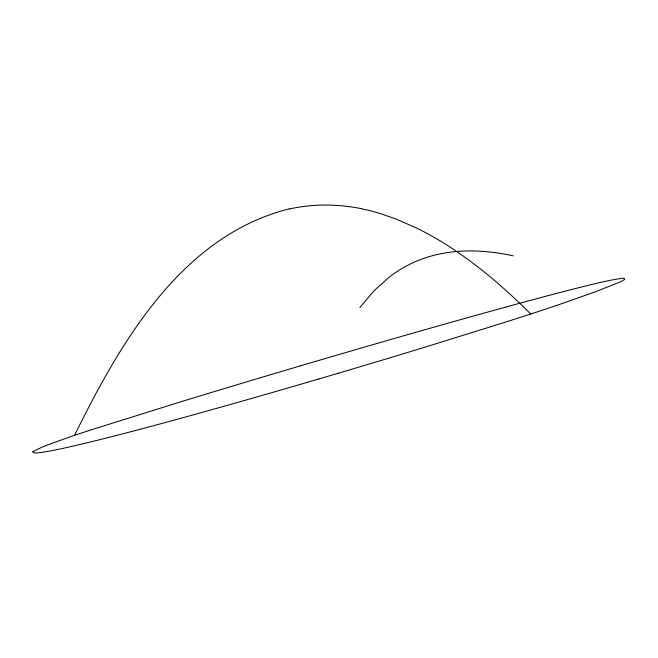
<?xml version="1.0" encoding="UTF-8"?>
<svg xmlns="http://www.w3.org/2000/svg" width="658" height="658" viewBox="0 0 658 658"><rect width="100%" height="100%" fill="white"/><g stroke="black" fill="none" stroke-linecap="round" stroke-linejoin="round"><path stroke-width="0.99" d="M33.056 451.627L41.758 447.275A142.465 4.474 -17.3 0 1 53.331 442.842L74.535 435.316C120.365 342.538 181.254 235.951 289.273 208.866M359.86 307.582L374.089 290.68L389.733 276.763A185.992 149.045 75.1 0 1 415.84 261.473C446.453 248.263 481.138 248.749 513.199 255.855M338.311 373.226A374.846 11.778 -17.3 0 0 426.54 346.692L506.208 321.894A204.268 6.415 -17.3 0 0 530.751 314.039L542.866 310.033A150.748 4.738 -17.3 0 0 559.604 304.415L595.877 291.617L618.931 282.438A228.425 7.172 -17.3 0 0 624.705 279.329C625.001 276.796 618.397 279.346 616.546 279.148A349.957 10.989 -17.3 0 0 585.258 286.082L581.343 287.061A561.858 17.651 -17.3 0 0 505.509 307.146M338.302 373.226L318.768 378.983M530.751 314.039C508.091 291.371 483.885 270.134 457.409 252.006A465.535 278.079 71.4 0 0 416.975 228.227L396.684 219.287L381.508 213.949A411.464 245.779 71.4 0 0 361.431 208.767M289.314 209.014A437.438 261.292 71.4 0 1 361.415 208.668M74.527 435.316A144.291 4.532 -17.3 0 1 92.021 429.608L181.279 401.643A485.143 15.241 -17.3 0 1 300.459 365.84M300.533 365.815A707.547 22.224 -17.3 0 1 505.352 307.196M318.768 378.983A526.852 16.549 -17.3 0 1 222.939 406.57A569.68 17.898 -17.3 0 1 143.625 428.35A596.148 18.728 -17.3 0 1 83.401 443.681A568.594 17.856 -17.3 0 1 44.909 451.906A467.854 14.698 -17.3 0 1 33.048 451.627"/></g></svg>
